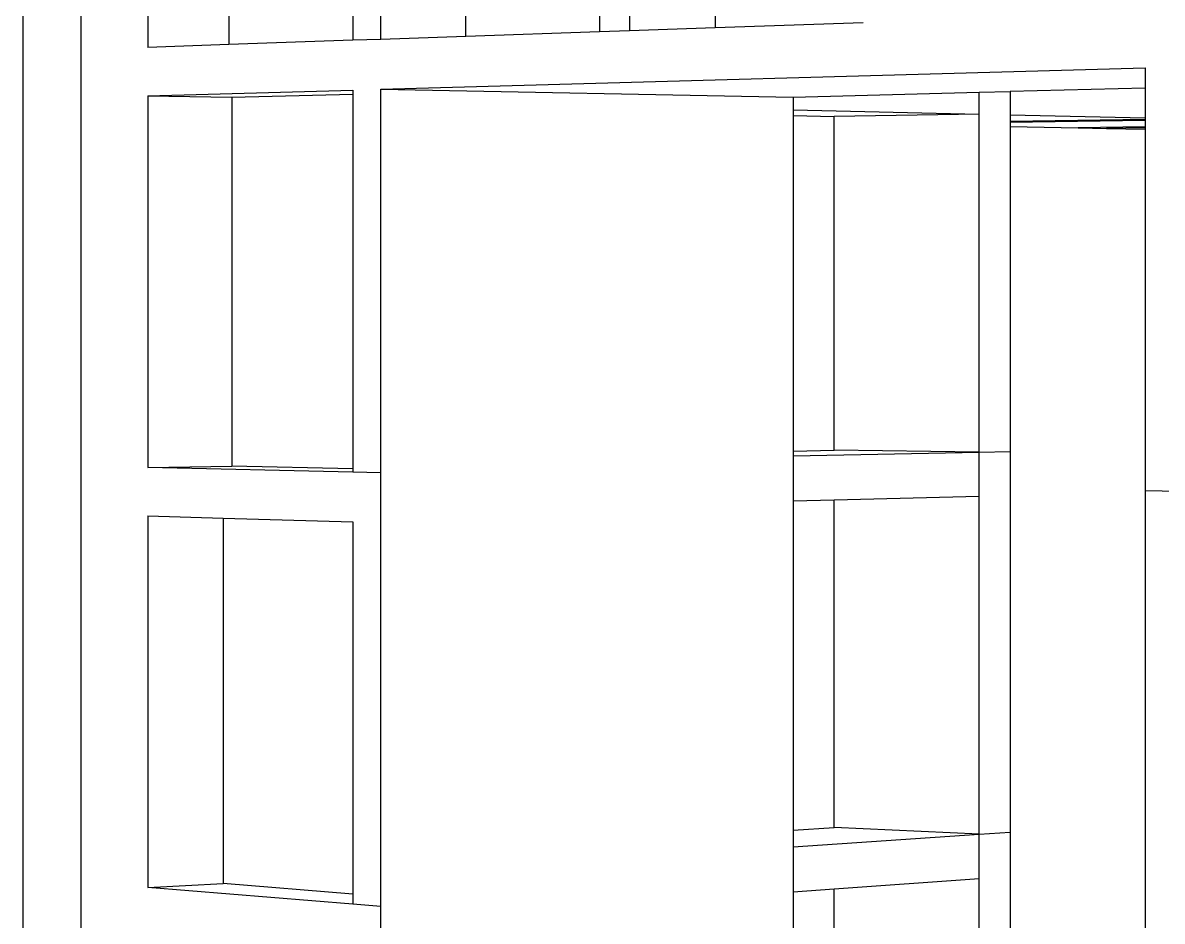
# Model space of a CAD drawing. Extents: x -10531 to 16009, y -6447 to 5372.
# Drawn here: x -4205 to -2244, y -1072 to 474 of the extents above; entities that cross this region are included whole.
import ezdxf

# ---------------------------------------------------------------- set-up
doc = ezdxf.new("R2010")
doc.units = 0
doc.layers.get('0').update_dxf_attribs({"linetype": 'CONTINUOUS'})

msp = doc.modelspace()

# ---------------------------------------------------------------- linework, layer by layer
for p, q in [((-4105.4, 3292.7), (-4105.4, -3951.8)), ((-4205.1, 3223.7), (-4205.1, -3869)), ((-3161.1, 1142.5), (-3161.1, 460.5)), ((-3013.5, 1133.5), (-3013.5, 465.6)), ((-3588.8, 445.7), (-3588.8, 1105.9)), ((-3212.5, 1116.7), (-3212.5, 458.7)), ((-3442.5, 450.8), (-3442.5, 1097.4)), ((-3989.8, 1071.5), (-3989.8, 431.9)), ((-3636.9, 988.1), (-3636.9, 444.1)), ((-3850.4, 972.1), (-3850.4, 436.7)), ((-2759.1, 474.4), (-3013.5, 465.6)), ((-3212.5, 458.7), (-3442.5, 450.8)), ((-3161.1, 460.5), (-3212.5, 458.7)), ((-3013.5, 465.6), (-3161.1, 460.5)), ((-3850.4, 436.7), (-3989.8, 431.9)), ((-3636.9, 444.1), (-3850.4, 436.7)), ((-3588.8, 445.7), (-3636.9, 444.1)), ((-3442.5, 450.8), (-3588.8, 445.7)), ((-3588.8, 359.8), (-2273.7, 396.5)), ((-2273.7, 396.5), (-2273.7, 361.8)), ((-3989.8, 348.6), (-3636.9, 358.5)), ((-3636.9, 358.5), (-3636.9, 351.7)), ((-3588.8, 359.8), (-2879.4, 346.4)), ((-3588.8, -300.3), (-3588.8, 359.8)), ((-2879.3, 346.4), (-2559, 354.6)), ((-2559, 354.6), (-2505.7, 355.9)), ((-2559, 317.1), (-2559, 354.6)), ((-2273.7, 361.8), (-2505.7, 355.9)), ((-2505.7, 355.9), (-2505.7, 315.9)), ((-2273.7, 361.8), (-2273.7, 310.5)), ((-3989.8, 348.6), (-3989.8, -291)), ((-3989.8, 348.6), (-3845.1, 346)), ((-3845.1, 346), (-3636.9, 351.7)), ((-3845.1, 346), (-3845.1, -288.8)), ((-3636.9, 351.7), (-3636.9, -293.6)), ((-2879.4, 346.4), (-2879.3, 346.4)), ((-2879.4, 346.4), (-2879.4, 324.4)), ((-2879.3, 346.4), (-2879.3, 324.4)), ((-2879.3, 324.4), (-2879.4, 324.4)), ((-2879.4, 324.4), (-2879.4, 314.7)), ((-2879.4, 314.7), (-2879.3, 314.7)), ((-2879.4, 314.7), (-2879.4, -262.7)), ((-2879.3, 324.4), (-2559, 317.1)), ((-2879.3, 324.4), (-2879.3, 314.7)), ((-2879.3, 314.7), (-2808.6, 313.2)), ((-2879.3, 314.7), (-2879.3, -262.7)), ((-2559, 317.1), (-2808.6, 313.2)), ((-2559, -264.7), (-2559, 317.1)), ((-2505.7, 315.9), (-2273.7, 310.5)), ((-2505.7, 315.9), (-2505.7, 304.3)), ((-2808.6, -261.4), (-2808.6, 313.2)), ((-2273.7, 307.8), (-2505.7, 304.3)), ((-2273.7, 305.9), (-2505.7, 302.4)), ((-2505.7, 304.3), (-2505.7, 302.4)), ((-2505.7, 302.4), (-2505.7, 296)), ((-2505.7, 296), (-2389, 293.5)), ((-2505.7, 296), (-2505.7, -263.7)), ((-2273.7, 295.2), (-2389, 293.5)), ((-2273.7, 310.5), (-2273.7, 307.8)), ((-2273.7, 307.8), (-2273.7, 305.9)), ((-2273.7, 305.9), (-2273.7, 295.2)), ((-2273.7, 295.2), (-2273.7, 293.4)), ((-2389, 293.5), (-2340.3, 292.5)), ((-2273.7, 293.4), (-2340.3, 292.5)), ((-2340.3, 292.5), (-2273.7, 291)), ((-2273.7, 293.4), (-2273.7, 291)), ((-2273.7, 291), (-2273.7, -330.9)), ((-2879.4, -262.7), (-2879.3, -262.7)), ((-2879.4, -262.7), (-2879.4, -270.8)), ((-2879.4, -270.8), (-2879.3, -270.8)), ((-2879.3, -270.8), (-2879.4, -270.8)), ((-2879.4, -270.8), (-2879.4, -270.8)), ((-2879.4, -270.8), (-2879.4, -337.9)), ((-2879.3, -262.7), (-2808.6, -261.4)), ((-2879.3, -262.7), (-2879.3, -270.8)), ((-2879.3, -270.8), (-2559, -264.7)), ((-2879.3, -270.8), (-2879.3, -337.9)), ((-2559, -264.7), (-2808.6, -261.4)), ((-2559, -264.7), (-2505.7, -263.7)), ((-2559, -340.4), (-2559, -264.7)), ((-2505.7, -263.7), (-2505.7, -918.6)), ((-3989.8, -291), (-3845.1, -288.8)), ((-3636.9, -299.2), (-3989.8, -291)), ((-3636.9, -293.6), (-3845.1, -288.8)), ((-3636.9, -293.6), (-3636.9, -299.2)), ((-3588.8, -300.3), (-3636.9, -299.2)), ((-3588.8, -1046.4), (-3588.8, -300.3)), ((-2273.7, -330.9), (-2273.7, -1153.1)), ((-2214.8, -332.3), (-2273.7, -330.9)), ((-2879.4, -337.9), (-2879.3, -337.9)), ((-2879.4, -337.9), (-2879.4, -348.3)), ((-2879.3, -348.3), (-2879.4, -348.3)), ((-2879.4, -348.3), (-2879.4, -915.3)), ((-2879.3, -337.9), (-2879.3, -348.3)), ((-2879.3, -348.3), (-2808.6, -346.6)), ((-2879.3, -348.3), (-2879.3, -915.3)), ((-2808.6, -346.6), (-2559, -340.4)), ((-2808.6, -910.8), (-2808.6, -346.6)), ((-2559, -922.2), (-2559, -340.4)), ((-3989.8, -374.3), (-3989.8, -1013.9)), ((-3989.8, -374.3), (-3860.5, -378.1)), ((-3860.5, -378.1), (-3860.5, -1007.1)), ((-3860.5, -378.1), (-3636.9, -384.8)), ((-3636.9, -384.8), (-3636.9, -1025)), ((-2879.4, -915.3), (-2879.3, -915.3)), ((-2879.4, -915.3), (-2879.4, -943.6)), ((-2879.3, -915.3), (-2808.6, -910.8)), ((-2879.3, -915.3), (-2879.3, -943.6)), ((-2559, -922.2), (-2808.6, -910.8)), ((-2559, -922.2), (-2505.7, -918.6)), ((-2505.7, -918.6), (-2505.7, -1573.6)), ((-2879.3, -943.6), (-2559, -922.2)), ((-2559, -998), (-2559, -922.2)), ((-2879.4, -943.6), (-2879.3, -943.6)), ((-2879.3, -943.6), (-2879.4, -943.6)), ((-2879.4, -943.6), (-2879.4, -990.5)), ((-2879.4, -943.6), (-2879.4, -943.6)), ((-2879.3, -943.6), (-2879.3, -990.5)), ((-2879.4, -990.5), (-2879.3, -990.5)), ((-2879.4, -990.5), (-2879.4, -1021.1)), ((-2879.3, -990.5), (-2879.3, -1021.1)), ((-2808.6, -1016), (-2559, -998)), ((-2559, -1579.7), (-2559, -998)), ((-3989.8, -1013.9), (-3860.5, -1007.1)), ((-3636.9, -1042.5), (-3989.8, -1013.9)), ((-3636.9, -1025), (-3860.5, -1007.1)), ((-2879.3, -1021.1), (-2808.6, -1016)), ((-2808.6, -1213), (-2808.6, -1016)), ((-3636.9, -1025), (-3636.9, -1042.5)), ((-2879.3, -1021.1), (-2879.4, -1021.1)), ((-2879.4, -1021.1), (-2879.4, -1568)), ((-2879.3, -1021.1), (-2879.3, -1568)), ((-3588.8, -1046.4), (-3636.9, -1042.5)), ((-3588.8, -1792.5), (-3588.8, -1046.4))]:
    msp.add_line(p, q)

doc.saveas('drawing.dxf')
